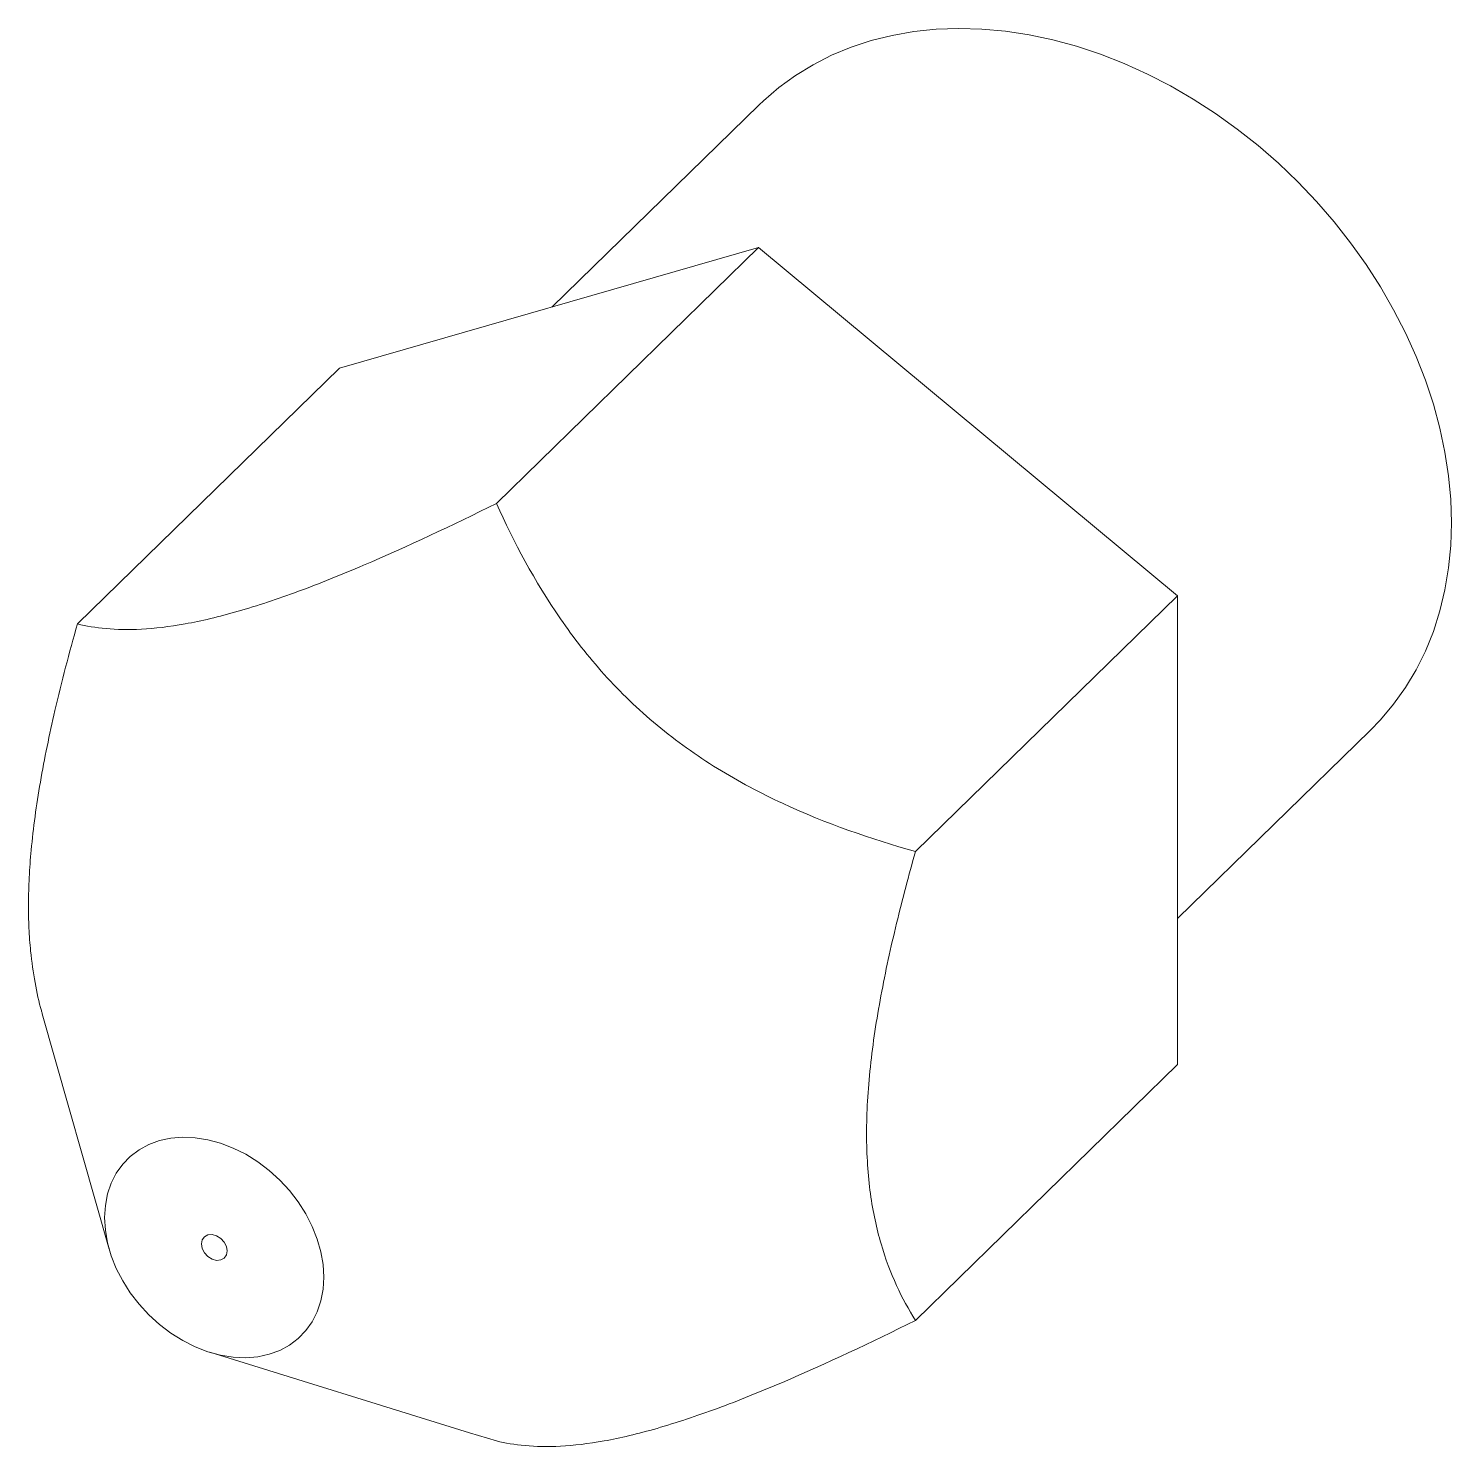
# Paper-space layout '_Trimetric' of a CAD drawing. Header units: millimetres. Extents: x -3.37 to 6.39, y -3.42 to 6.31.
import ezdxf

# ---------------------------------------------------------------- set-up
doc = ezdxf.new("R2010")
doc.units = ezdxf.units.MM

psp = doc.layouts.new('_Trimetric')

# ---------------------------------------------------------------- linework, layer by layer
at = {"color": 7, "linetype": 'Continuous', "lineweight": 15}
for p, q in [((1.6381, 5.791), (0.2163, 4.4032)), ((-1.2409, 3.9838), (1.6334, 4.811)), ((-0.1648, 3.0559), (1.6334, 4.811)), ((1.6334, 4.811), (4.5078, 2.4215)), ((-3.0392, 2.2287), (-1.2409, 3.9838)), ((2.7095, 0.6663), (4.5078, 2.4215)), ((4.5078, 2.4215), (4.5078, -0.7953)), ((4.5078, 0.2076), (5.829, 1.4972)), ((-3.2799, -0.4464), (-2.8205, -2.0625)), ((2.7095, -2.5504), (4.5078, -0.7953)), ((-2.1303, -2.7696), (-0.3491, -3.323)), ((-0.1648, -3.3776), (-0.3488, -3.3219))]:
    psp.add_line(p, q, dxfattribs=at)
at = {"color": 7, "linetype": 'Continuous', "lineweight": 15, "flags": 128}
for points in [[(5.829, 1.4972), (5.8991, 1.5698), (5.9894, 1.6773), (6.0711, 1.7922), (6.144, 1.9142), (6.2076, 2.0427), (6.262, 2.1774), (6.3067, 2.3175), (6.3416, 2.4627), (6.3667, 2.6124), (6.3818, 2.766), (6.3868, 2.923), (6.3818, 3.0826), (6.3667, 3.2444), (6.3416, 3.4078), (6.3067, 3.572), (6.262, 3.7365), (6.2076, 3.9006), (6.144, 4.0638), (6.0711, 4.2253), (5.9894, 4.3847), (5.8991, 4.5413), (5.8007, 4.6944), (5.6943, 4.8436), (5.5806, 4.9882), (5.4598, 5.1277), (5.3325, 5.2616), (5.1991, 5.3894), (5.0602, 5.5105), (4.9162, 5.6246), (4.7678, 5.7311), (4.6154, 5.8297), (4.4597, 5.9201), (4.3012, 6.0018), (4.1406, 6.0745), (3.9784, 6.1381), (3.8153, 6.1921), (3.6519, 6.2366), (3.4888, 6.2711), (3.3266, 6.2958), (3.1659, 6.3103), (3.0075, 6.3147), (2.8517, 6.3091), (2.6994, 6.2933), (2.5509, 6.2674), (2.4069, 6.2316), (2.268, 6.186), (2.1346, 6.1307), (2.0073, 6.066), (1.8865, 5.9922), (1.7728, 5.9094), (1.6665, 5.818), (1.6381, 5.791)], [(-2.8519, -1.8455), (-2.8468, -1.7623), (-2.8316, -1.683), (-2.8065, -1.6086), (-2.7719, -1.5402), (-2.7282, -1.4787), (-2.676, -1.4249), (-2.616, -1.3796), (-2.549, -1.3434), (-2.476, -1.3167), (-2.3979, -1.2999), (-2.3157, -1.2932), (-2.2307, -1.2968), (-2.1438, -1.3106), (-2.0564, -1.3343), (-1.9696, -1.3677), (-1.8845, -1.4104), (-1.8024, -1.4617), (-1.7243, -1.521), (-1.6512, -1.5874), (-1.5842, -1.66), (-1.5243, -1.738), (-1.472, -1.8201), (-1.4283, -1.9054), (-1.3937, -1.9926), (-1.3686, -2.0806), (-1.3535, -2.1681), (-1.3484, -2.2541), (-1.3535, -2.3373), (-1.3686, -2.4166), (-1.3937, -2.491), (-1.4283, -2.5594), (-1.472, -2.6209), (-1.5243, -2.6746), (-1.5842, -2.72), (-1.6512, -2.7562), (-1.7243, -2.7829), (-1.8024, -2.7997), (-1.8845, -2.8064), (-1.9696, -2.8028), (-2.0564, -2.789), (-2.1438, -2.7653), (-2.2307, -2.7318), (-2.3157, -2.6892), (-2.3979, -2.6379), (-2.476, -2.5786), (-2.549, -2.5122), (-2.616, -2.4395), (-2.676, -2.3616), (-2.7282, -2.2795), (-2.7719, -2.1942), (-2.8065, -2.107), (-2.8316, -2.019), (-2.8468, -1.9314), (-2.8519, -1.8455)], [(-2.0117, -2.0738), (-2.017, -2.0431), (-2.0324, -2.0131), (-2.0559, -1.9876), (-2.0848, -1.9695), (-2.1155, -1.9612), (-2.1444, -1.9635), (-2.1679, -1.9763), (-2.1832, -1.9979), (-2.1886, -2.0258), (-2.1832, -2.0565), (-2.1679, -2.0865), (-2.1444, -2.112), (-2.1155, -2.13), (-2.0848, -2.1384), (-2.0559, -2.136), (-2.0324, -2.1233), (-2.017, -2.1017), (-2.0117, -2.0738)]]:
    psp.add_lwpolyline(points, dxfattribs=at)
at = {"color": 7, "linetype": 'Continuous', "lineweight": 15}
for points, knots in [([(-3.0392, 2.2287), (-2.9189, 2.1995), (-2.7788, 2.1832), (-2.5094, 2.1975), (-2.4089, 2.2091), (-2.189, 2.2489), (-2.0687, 2.2773), (-1.8051, 2.3531), (-1.6667, 2.3993), (-1.3787, 2.5056), (-1.2277, 2.5664), (-0.7748, 2.76), (-0.4704, 2.9042), (-0.1648, 3.0559)], [0, 0, 0, 0, 0.25, 0.25, 0.375, 0.375, 0.5, 0.5, 0.625, 0.625, 0.75, 0.75, 1, 1, 1, 1]), ([(-0.1648, 3.0559), (-0.0445, 2.7884), (0.0955, 2.5233), (0.3649, 2.1332), (0.4654, 2.0041), (0.6853, 1.7598), (0.8057, 1.6432), (1.0693, 1.4241), (1.2076, 1.3256), (1.4956, 1.1478), (1.6466, 1.0678), (2.0996, 0.8574), (2.404, 0.7529), (2.7095, 0.6663)], [0, 0, 0, 0, 0.25, 0.25, 0.375, 0.375, 0.5, 0.5, 0.625, 0.625, 0.75, 0.75, 1, 1, 1, 1]), ([(-3.2796, -0.4446), (-3.2817, -0.438), (-3.3024, -0.3738), (-3.3316, -0.2334), (-3.3594, -0.0428), (-3.3724, 0.1409), (-3.3757, 0.3095), (-3.3707, 0.4885), (-3.3563, 0.688), (-3.3311, 0.9068), (-3.2941, 1.1447), (-3.248, 1.3877), (-3.1902, 1.6509), (-3.1211, 1.932), (-3.0665, 2.1297), (-3.0392, 2.2287)], [0, 0, 0, 0, 0.010994, 0.106648, 0.203359, 0.268505, 0.334129, 0.401287, 0.468973, 0.549625, 0.630962, 0.71402, 0.797502, 0.898567, 1, 1, 1, 1]), ([(2.7095, -2.5504), (2.6177, -2.404), (2.5341, -2.2323), (2.4429, -1.9203), (2.4181, -1.8069), (2.3836, -1.5548), (2.3744, -1.4163), (2.3743, -1.1253), (2.3833, -0.9698), (2.4177, -0.6492), (2.4425, -0.4866), (2.5036, -0.1583), (2.54, 0.0084), (2.6202, 0.3398), (2.6637, 0.5037), (2.7095, 0.6663)], [0, 0, 0, 0, 0.25, 0.25, 0.375, 0.375, 0.5, 0.5, 0.625, 0.625, 0.75, 0.75, 0.875, 0.875, 1, 1, 1, 1]), ([(2.7095, -2.5504), (2.4039, -2.7022), (2.0994, -2.8464), (1.6461, -3.0402), (1.4952, -3.1009), (1.2072, -3.2072), (1.0686, -3.2534), (0.8051, -3.3292), (0.685, -3.3575), (0.4651, -3.3973), (0.3646, -3.4089), (0.0955, -3.4231), (-0.0446, -3.4068), (-0.1648, -3.3776)], [0, 0, 0, 0, 0.25, 0.25, 0.375, 0.375, 0.5, 0.5, 0.625, 0.625, 0.75, 0.75, 1, 1, 1, 1])]:
    psp.add_open_spline(points, degree=3, knots=knots, dxfattribs=at)

doc.saveas('drawing.dxf')
